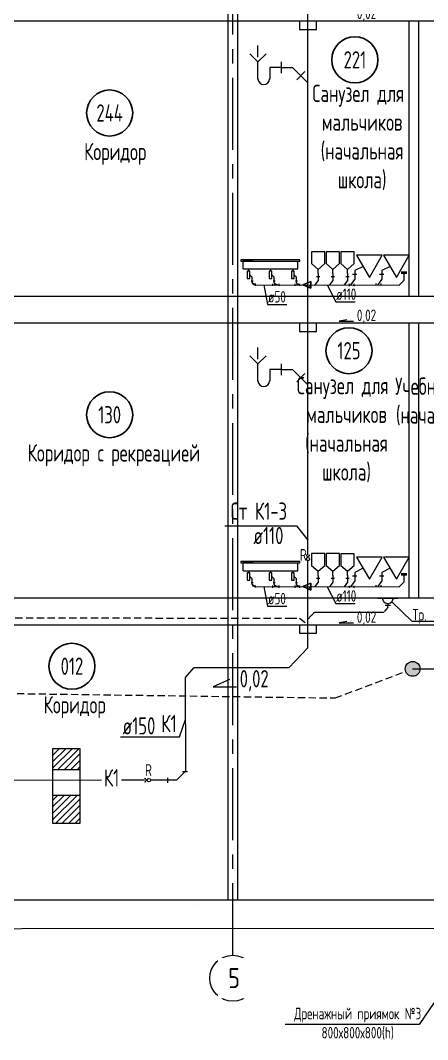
# Model space of a CAD drawing. Header units: millimetres. Extents: x -8689834 to 9419935, y -284943 to 166066.
# Drawn here: x -162900 to -155831, y -227451 to -209736 of the extents above; entities that cross this region are included whole.
import ezdxf
from ezdxf.enums import TextEntityAlignment as Align

# ---------------------------------------------------------------- set-up
doc = ezdxf.new("R2010")
doc.units = ezdxf.units.MM
doc.header["$MEASUREMENT"] = 0
doc.linetypes.add('01_base$0$DASHED2', pattern=[0.375, 0.25, -0.125])
doc.linetypes.add('CENTER', pattern=[2, 1.25, -0.25, 0.25, -0.25])
doc.layers.get('0').update_dxf_attribs({"color": 250, "lineweight": 9})
for name, color, linetype in [('PDF _0', 7, 'Continuous'), ('PDF __ВК-Text VK', 7, 'Continuous'), ('PDF __ВК-Text В1', 7, 'Continuous'), ('PDF __ВК-В1', 5, 'Continuous'), ('PDF __ВК-К3', 7, 'Continuous'), ('PDF __ВК-переход', 7, 'Continuous'), ('PDF __ВК-противопожарные муфты', 1, 'Continuous'), ('PDF __ВК-стены', 7, 'Continuous'), ('PDF __ВК-текст К2', 7, 'Continuous'), ('PDF __К14', 3, 'Continuous'), ('PDF __Сантехника', 7, 'Continuous'), ('PDF _TEKSTBK', 7, 'Continuous'), ('АР_Кровля дорожки', 245, 'Continuous'), ('АР_Таблицы', 250, 'Continuous')]:
    doc.layers.add(name, color=color, linetype=linetype)
doc.layers.add('PDF __ВК-К1', color=7, linetype='Continuous', true_color=0xb80000)
for name, color, linetype, lineweight in [('АР_Маркер экспликации', 239, 'Continuous', 13), ('АР_Номер помещения', 1, 'Continuous', 25), ('АР_Оси', 195, 'Continuous', 9), ('АР_Помещения_площадь', 19, 'Continuous', 9), ('ВК_канализация', 32, 'Continuous', 30)]:
    doc.layers.add(name, color=color, linetype=linetype, lineweight=lineweight)
doc.styles.add('ISOCPEUR', font='isocpeur.ttf', dxfattribs={"width": 0.7})
doc.styles.get("Standard").update_dxf_attribs({"font": 'isocpeur.ttf', "width": 0.7})
doc.styles.add('ГОСТ 2.304', font='isocpeur.ttf', dxfattribs={"width": 0.7})

# ---------------------------------------------------------------- blocks, each defined once
blk = doc.blocks.new('*U2032')
at = {"layer": 'АР_Номер помещения', "color": 7}
blk.add_circle((-15720, 4793), 400, dxfattribs=at)
at = {"layer": 'АР_Помещения_площадь', "color": 7}
blk.add_line((-13545, 633), (-13545, 633), dxfattribs=at)
at = {"color": 7, "style": 'ISOCPEUR', "width": 0.7, "flags": 1}
blk.add_attdef('КАТЕГОРИЯ', (-499, -2092), '', height=250, dxfattribs=at)
at = {"layer": 'АР_Номер помещения', "color": 7, "style": 'ISOCPEUR', "width": 0.7}
blk.add_attdef('НОМЕР_ПОМЕЩЕНИЯ', text='', height=300, dxfattribs=at).set_placement((-15720, 4793), align=Align.MIDDLE_CENTER)
at = {"layer": 'АР_Помещения_площадь', "color": 7, "lineweight": 30, "width": 0.7, "flags": 104}
blk.add_attdef('ИМЯ_ПОМЕЩЕНИЯ', text='', height=100, dxfattribs=at).set_placement((158, 1217), align=Align.MIDDLE_CENTER)
at = {"layer": 'АР_Помещения_площадь', "color": 7, "style": 'ISOCPEUR', "width": 0.7}
blk.add_attdef('ПЛОЩАДЬ_ПОМЕЩЕНИЯ', text='', height=200, dxfattribs=at).set_placement((-13540, 880), align=Align.MIDDLE_RIGHT)
blk = doc.blocks.new('*U2033')
at = {"layer": 'АР_Номер помещения', "color": 7}
blk.add_circle((-15720, 4793), 400, dxfattribs=at)
at = {"layer": 'АР_Помещения_площадь', "color": 7}
blk.add_line((-13545, 633), (-13545, 633), dxfattribs=at)
at = {"color": 7, "style": 'ISOCPEUR', "width": 0.7, "flags": 1}
blk.add_attdef('КАТЕГОРИЯ', (-499, -2092), '', height=250, dxfattribs=at)
at = {"layer": 'АР_Номер помещения', "color": 7, "style": 'ISOCPEUR', "width": 0.7}
blk.add_attdef('НОМЕР_ПОМЕЩЕНИЯ', text='', height=300, dxfattribs=at).set_placement((-15720, 4793), align=Align.MIDDLE_CENTER)
at = {"layer": 'АР_Помещения_площадь', "color": 7, "lineweight": 30, "width": 0.7, "flags": 104}
blk.add_attdef('ИМЯ_ПОМЕЩЕНИЯ', text='', height=100, dxfattribs=at).set_placement((158, 1217), align=Align.MIDDLE_CENTER)
at = {"layer": 'АР_Помещения_площадь', "color": 7, "style": 'ISOCPEUR', "width": 0.7}
blk.add_attdef('ПЛОЩАДЬ_ПОМЕЩЕНИЯ', text='', height=200, dxfattribs=at).set_placement((-13540, 880), align=Align.MIDDLE_RIGHT)
blk = doc.blocks.new('*U2014')
at = {"layer": 'АР_Номер помещения', "color": 7}
blk.add_circle((-15720, 4793), 400, dxfattribs=at)
at = {"layer": 'АР_Помещения_площадь', "color": 7}
blk.add_line((-13545, 633), (-13545, 633), dxfattribs=at)
at = {"color": 7, "style": 'ISOCPEUR', "width": 0.7, "flags": 1}
blk.add_attdef('КАТЕГОРИЯ', (-499, -2092), '', height=250, dxfattribs=at)
at = {"layer": 'АР_Номер помещения', "color": 7, "style": 'ISOCPEUR', "width": 0.7}
blk.add_attdef('НОМЕР_ПОМЕЩЕНИЯ', text='', height=300, dxfattribs=at).set_placement((-15720, 4793), align=Align.MIDDLE_CENTER)
at = {"layer": 'АР_Помещения_площадь', "color": 7, "lineweight": 30, "width": 0.7, "flags": 104}
blk.add_attdef('ИМЯ_ПОМЕЩЕНИЯ', text='', height=100, dxfattribs=at).set_placement((158, 1217), align=Align.MIDDLE_CENTER)
at = {"layer": 'АР_Помещения_площадь', "color": 7, "style": 'ISOCPEUR', "width": 0.7}
blk.add_attdef('ПЛОЩАДЬ_ПОМЕЩЕНИЯ', text='', height=200, dxfattribs=at).set_placement((-13540, 880), align=Align.MIDDLE_RIGHT)
blk = doc.blocks.new('*U2020')
at = {"layer": 'АР_Номер помещения', "color": 7}
blk.add_circle((-15720, 4793), 400, dxfattribs=at)
at = {"layer": 'АР_Помещения_площадь', "color": 7}
blk.add_line((-13545, 633), (-13545, 633), dxfattribs=at)
at = {"color": 7, "style": 'ISOCPEUR', "width": 0.7, "flags": 1}
blk.add_attdef('КАТЕГОРИЯ', (-499, -2092), '', height=250, dxfattribs=at)
at = {"layer": 'АР_Номер помещения', "color": 7, "style": 'ISOCPEUR', "width": 0.7}
blk.add_attdef('НОМЕР_ПОМЕЩЕНИЯ', text='', height=300, dxfattribs=at).set_placement((-15720, 4793), align=Align.MIDDLE_CENTER)
at = {"layer": 'АР_Помещения_площадь', "color": 7, "lineweight": 30, "width": 0.7, "flags": 104}
blk.add_attdef('ИМЯ_ПОМЕЩЕНИЯ', text='', height=100, dxfattribs=at).set_placement((158, 1217), align=Align.MIDDLE_CENTER)
at = {"layer": 'АР_Помещения_площадь', "color": 7, "style": 'ISOCPEUR', "width": 0.7}
blk.add_attdef('ПЛОЩАДЬ_ПОМЕЩЕНИЯ', text='', height=200, dxfattribs=at).set_placement((-13540, 880), align=Align.MIDDLE_RIGHT)
blk = doc.blocks.new('*U2021')
at = {"layer": 'АР_Номер помещения', "color": 7}
blk.add_circle((-15720, 4793), 400, dxfattribs=at)
at = {"layer": 'АР_Помещения_площадь', "color": 7}
blk.add_line((-13545, 633), (-13545, 633), dxfattribs=at)
at = {"color": 7, "style": 'ISOCPEUR', "width": 0.7, "flags": 1}
blk.add_attdef('КАТЕГОРИЯ', (-499, -2092), '', height=250, dxfattribs=at)
at = {"layer": 'АР_Номер помещения', "color": 7, "style": 'ISOCPEUR', "width": 0.7}
blk.add_attdef('НОМЕР_ПОМЕЩЕНИЯ', text='', height=300, dxfattribs=at).set_placement((-15720, 4793), align=Align.MIDDLE_CENTER)
at = {"layer": 'АР_Помещения_площадь', "color": 7, "lineweight": 30, "width": 0.7, "flags": 104}
blk.add_attdef('ИМЯ_ПОМЕЩЕНИЯ', text='', height=100, dxfattribs=at).set_placement((158, 1217), align=Align.MIDDLE_CENTER)
at = {"layer": 'АР_Помещения_площадь', "color": 7, "style": 'ISOCPEUR', "width": 0.7}
blk.add_attdef('ПЛОЩАДЬ_ПОМЕЩЕНИЯ', text='', height=200, dxfattribs=at).set_placement((-13540, 880), align=Align.MIDDLE_RIGHT)
blk = doc.blocks.new('*U1965')
at = {"layer": 'АР_Номер помещения', "color": 7}
blk.add_circle((-15720, 4793), 400, dxfattribs=at)
at = {"layer": 'АР_Помещения_площадь', "color": 7}
blk.add_line((-13545, 633), (-13545, 633), dxfattribs=at)
at = {"color": 7, "style": 'ISOCPEUR', "width": 0.7, "flags": 1}
blk.add_attdef('КАТЕГОРИЯ', (-499, -2092), '', height=250, dxfattribs=at)
at = {"layer": 'АР_Номер помещения', "color": 7, "style": 'ISOCPEUR', "width": 0.7}
blk.add_attdef('НОМЕР_ПОМЕЩЕНИЯ', text='', height=300, dxfattribs=at).set_placement((-15720, 4793), align=Align.MIDDLE_CENTER)
at = {"layer": 'АР_Помещения_площадь', "color": 7, "lineweight": 30, "width": 0.7, "flags": 104}
blk.add_attdef('ИМЯ_ПОМЕЩЕНИЯ', text='', height=100, dxfattribs=at).set_placement((158, 1217), align=Align.MIDDLE_CENTER)
at = {"layer": 'АР_Помещения_площадь', "color": 7, "style": 'ISOCPEUR', "width": 0.7}
blk.add_attdef('ПЛОЩАДЬ_ПОМЕЩЕНИЯ', text='', height=200, dxfattribs=at).set_placement((-13540, 880), align=Align.MIDDLE_RIGHT)

msp = doc.modelspace()

# ---------------------------------------------------------------- hatches: boundary and pattern name
at = {"layer": 'АР_Кровля дорожки', "lineweight": 13, "ltscale": 500, "true_color": 0x000000}
h = msp.add_hatch(color=18, dxfattribs=at)
h.dxf.hatch_style = 1
edge = h.paths.add_edge_path()
edge.add_arc((-156090.6, -221007.3), 129, 0, 360)

# ---------------------------------------------------------------- linework, layer by layer
at = {"layer": 'PDF _0', "color": 3, "lineweight": 13}
msp.add_arc((-156521.1, -219774.3), 95.2, 179.99999, 0.00001, dxfattribs=at)
msp.add_arc((-156521.1, -219774.3), 95.2, 179.99999, 0.00001, dxfattribs=at)
at = {"layer": 'PDF __ВК-Text VK', "lineweight": 13}
msp.add_lwpolyline([(-159269.2, -221192), (-159551.9, -221321.6), (-159149.1, -221321.6)], dxfattribs=at)
at = {"layer": 'PDF __ВК-Text В1', "lineweight": 13}
for points in [[(-157232, -214941.6), (-157368.2, -214964.6), (-157114.9, -214964.6)], [(-157232, -220186.5), (-157368.2, -220209.5), (-157114.9, -220209.5)]]:
    msp.add_lwpolyline(points, dxfattribs=at)
at = {"layer": 'PDF __ВК-В1', "color": 244, "lineweight": 13, "true_color": 0x991b1e}
for points in [[(-157908.3, -219022.6), (-157908.2, -202856.4)], [(-157909.4, -220640.2), (-157909.2, -219129.4)]]:
    msp.add_lwpolyline(points, dxfattribs=at)
at = {"layer": 'PDF __ВК-К1', "lineweight": 13}
for points in [[(-158373.4, -210556.5), (-158572.4, -210556.5)], [(-158373.4, -210454.9), (-158373.4, -210653.8)], [(-158373.4, -210556.5), (-158174.5, -210556.5), (-157907.8, -210823.1)], [(-157962.8, -210624.2), (-158102.5, -210768.1)], [(-158373.4, -215704), (-158373.4, -215902.9)], [(-158373.4, -215805.6), (-158572.4, -215805.6)], [(-158373.4, -215805.6), (-158174.5, -215805.6), (-157907.8, -216072.3)], [(-157962.8, -215873.3), (-158102.5, -216017.2)], [(-156692.6, -219776.4), (-156345.5, -219776.4)]]:
    msp.add_lwpolyline(points, dxfattribs=at)
at = {"layer": 'PDF __ВК-К1', "color": 244, "lineweight": 13, "true_color": 0x991b1e}
for points in [[(-157729.6, -214137.3), (-157729.6, -214256)], [(-157474.4, -214137.9), (-157474.4, -214256.6)], [(-157219.2, -214138.5), (-157219.2, -214257.2)], [(-157060.2, -214150.7), (-157132.7, -214150.7)], [(-157094.7, -214085), (-157094.7, -214233.6)], [(-156591.9, -214150.7), (-156664.4, -214150.7)], [(-156626.4, -214085), (-156626.4, -214233.6)], [(-156327.2, -214337), (-156239.7, -214249.5), (-156239.7, -214130.8)], [(-156289.5, -214104.8), (-156192.3, -214104.8)], [(-156289.5, -214130.8), (-156192.3, -214130.8)], [(-158894.9, -214260.5), (-158858.5, -214260.5)], [(-158877.5, -214291.8), (-158877.5, -214255.4)], [(-158816.6, -214332.2), (-158840.9, -214332.2), (-158877.5, -214291.8)], [(-158877.5, -214310.9), (-158841.1, -214310.9)], [(-158816.8, -214347.3), (-158816.8, -214310.9)], [(-158525.4, -214316), (-158525.4, -214352.4)], [(-158515, -214260.5), (-158478.6, -214260.5)], [(-158495.9, -214295.6), (-158495.9, -214259.2)], [(-158436.9, -214333), (-158459.5, -214333), (-158495.9, -214295.6)], [(-158495.9, -214314.7), (-158459.5, -214314.7)], [(-158411.7, -214316), (-158411.7, -214352.4)], [(-158136.8, -214316), (-158136.8, -214352.4)], [(-158126.4, -214260.5), (-158089.9, -214260.5)], [(-158107.3, -214296.9), (-158107.3, -214260.5)], [(-158048.3, -214333.9), (-158070.9, -214333.9), (-158107.3, -214296.9)], [(-158107.3, -214316), (-158070.9, -214316)], [(-158048.3, -214352.4), (-158048.3, -214316)], [(-157729.6, -214256), (-157787.6, -214333.4)], [(-157702, -214192.5), (-157759.9, -214192.5)], [(-157474.4, -214256.6), (-157532.3, -214333.9)], [(-157446.8, -214193.1), (-157504.7, -214193.1)], [(-157219.2, -214257.2), (-157277.1, -214334.5)], [(-157191.5, -214193.7), (-157249.5, -214193.7)], [(-157187.8, -214353.2), (-157187.8, -214316.8)], [(-157094.7, -214233.6), (-157167.2, -214335.1)], [(-157104.1, -214353.2), (-157104.1, -214316.8)], [(-156723.5, -214344.4), (-156723.5, -214308)], [(-156626.4, -214233.6), (-156699, -214336.1)], [(-156639.8, -214344.4), (-156639.8, -214308)], [(-157702, -219437.4), (-157759.9, -219437.4)], [(-157729.6, -219382.2), (-157729.6, -219500.9)], [(-157446.8, -219438), (-157504.7, -219438)], [(-157474.4, -219382.8), (-157474.4, -219501.5)], [(-157191.5, -219438.6), (-157249.5, -219438.6)], [(-157219.2, -219383.4), (-157219.2, -219502.1)], [(-157094.7, -219478.4), (-157167.2, -219579.9)], [(-157060.2, -219395.5), (-157132.7, -219395.5)], [(-157094.7, -219329.9), (-157094.7, -219478.4)], [(-156626.4, -219478.4), (-156699, -219581)], [(-156591.9, -219395.5), (-156664.4, -219395.5)], [(-156626.4, -219329.9), (-156626.4, -219478.4)], [(-156327.2, -219581.9), (-156239.7, -219494.4), (-156239.7, -219375.7)], [(-156289.5, -219349.6), (-156192.3, -219349.6)], [(-156289.5, -219375.7), (-156192.3, -219375.7)], [(-158894.9, -219505.3), (-158858.5, -219505.3)], [(-158877.5, -219536.7), (-158877.5, -219500.3)], [(-158816.6, -219577), (-158840.9, -219577), (-158877.5, -219536.7)], [(-158877.5, -219555.8), (-158841.1, -219555.8)], [(-158816.8, -219592.2), (-158816.8, -219555.8)], [(-158525.4, -219560.9), (-158525.4, -219597.3)], [(-158515, -219505.3), (-158478.6, -219505.3)], [(-158495.9, -219540.5), (-158495.9, -219504.1)], [(-158436.9, -219577.9), (-158459.5, -219577.9), (-158495.9, -219540.5)], [(-158495.9, -219559.6), (-158459.5, -219559.6)], [(-158411.7, -219560.9), (-158411.7, -219597.3)], [(-158136.8, -219560.9), (-158136.8, -219597.3)], [(-158126.4, -219505.3), (-158089.9, -219505.3)], [(-158107.3, -219541.8), (-158107.3, -219505.3)], [(-158048.3, -219578.8), (-158070.9, -219578.8), (-158107.3, -219541.8)], [(-158107.3, -219560.9), (-158070.9, -219560.9)], [(-158048.3, -219597.3), (-158048.3, -219560.9)], [(-157729.6, -219500.9), (-157787.6, -219578.2)], [(-157474.4, -219501.5), (-157532.3, -219578.8)], [(-157219.2, -219502.1), (-157277.1, -219579.4)], [(-157187.8, -219598.1), (-157187.8, -219561.7)], [(-157104.1, -219598.1), (-157104.1, -219561.7)], [(-156723.5, -219589.3), (-156723.5, -219552.9)], [(-156639.8, -219589.3), (-156639.8, -219552.9)], [(-156692.6, -219776.4), (-156345.5, -219776.4)], [(-156472.4, -219907.6), (-156565.6, -219907.6)], [(-156472.4, -219907.6), (-156565.6, -219907.6)], [(-156519, -219941.5), (-156518.3, -219869.5)], [(-160029.5, -222780.6), (-160190.3, -222941.5)], [(-160088.7, -222793.3), (-159999.8, -222793.2)], [(-161489.8, -222942), (-163729.1, -222947.2)], [(-160745.3, -222942.3), (-161146.9, -222941.9)], [(-160190.3, -222941.5), (-160638.6, -222941.7)], [(-160346.9, -222899.2), (-160346.9, -222988.1)]]:
    msp.add_lwpolyline(points, dxfattribs=at)
at = {"layer": 'PDF __ВК-К1', "color": 244, "linetype": '01_base$0$DASHED2', "lineweight": 13, "true_color": 0x991b1e}
msp.add_lwpolyline([(-156519, -219941.5), (-156595.2, -220026.2), (-157796.7, -220026.2), (-157906.7, -220140.4)], dxfattribs=at)
at = {"layer": 'PDF __ВК-К3', "lineweight": 13}
msp.add_lwpolyline([(-161862, -223691.4), (-161862.5, -222396.1), (-162340.9, -222396.3), (-162340.3, -223691.6)], close=True, dxfattribs=at)
for points in [[(-162340.9, -222400.5), (-162336.6, -222396.3)], [(-162340.8, -222624.9), (-162112.3, -222396.2)], [(-162340.8, -222510.6), (-162226.6, -222396.2)], [(-162340.7, -222734.9), (-162002.2, -222396.2)], [(-162256.1, -222760.3), (-161887.9, -222396.1)], [(-162141.8, -222760.3), (-161862.5, -222480.8)], [(-162031.7, -222760.2), (-161862.5, -222595.1)], [(-161862.4, -222760.1), (-162340.7, -222760.3)], [(-161917.4, -222760.2), (-161862.4, -222705.1)], [(-161862.2, -223208.8), (-162340.5, -223209)], [(-162340.5, -223408), (-162141.6, -223209)], [(-162340.5, -223297.9), (-162255.9, -223209)], [(-162340.4, -223632.3), (-161917.2, -223208.9)], [(-162340.4, -223522.3), (-162031.5, -223208.9)], [(-162285.3, -223691.6), (-161862.2, -223268.1)], [(-162175.3, -223691.5), (-161862.1, -223378.2)], [(-162061, -223691.5), (-161862.1, -223492.5)], [(-161950.9, -223691.4), (-161862, -223602.5)]]:
    msp.add_lwpolyline(points, dxfattribs=at)
at = {"layer": 'PDF __ВК-переход', "lineweight": 13}
for points in [[(-157858.8, -214392.7), (-157858.8, -214274.2), (-157998.5, -214333.4), (-157858.8, -214392.7), (-157858.8, -214274.2), (-157998.5, -214333.4), (-157858.8, -214392.7), (-157998.5, -214333.4), (-157858.8, -214274.2)], [(-157858.8, -219637.6), (-157858.8, -219519.1), (-157998.5, -219578.3), (-157858.8, -219637.6), (-157858.8, -219519.1), (-157998.5, -219578.3), (-157858.8, -219637.6), (-157998.5, -219578.3), (-157858.8, -219519.1)]]:
    msp.add_lwpolyline(points, close=True, dxfattribs=at)
at = {"layer": 'PDF __ВК-противопожарные муфты', "lineweight": 13}
for points in [[(-158154.9, -209745.9), (-157909.4, -209745.9), (-157659.6, -209745.9)], [(-158057.5, -209745.9), (-158057.5, -209894.1), (-157757, -209894.1), (-157757, -209745.9)], [(-158154.9, -214995.1), (-157909.4, -214995.1), (-157659.6, -214995.1)], [(-158057.5, -214995.1), (-158057.5, -215143.2), (-157757, -215143.2), (-157757, -214995.1)], [(-158154.9, -220239.9), (-157909.4, -220239.9), (-157659.6, -220239.9)], [(-158057.5, -220239.9), (-158057.5, -220388.1), (-157757, -220388.1), (-157757, -220239.9)]]:
    msp.add_lwpolyline(points, dxfattribs=at)
at = {"layer": 'PDF __ВК-стены', "color": 18, "lineweight": 13, "true_color": 0x000000}
for points in [[(-159300.6, -198324.9), (-159300.6, -225023.4)], [(-159131.3, -198324.9), (-159131.3, -225023.4)], [(-176520.6, -209745.9), (-121643.5, -209745.9)], [(-176520.6, -209745.9), (-121643.5, -209745.9)], [(-156156, -209745.9), (-156156, -214529.4)], [(-155986.7, -209745.9), (-155986.7, -214529.4)], [(-176520.6, -214529.4), (-121643.5, -214529.4)], [(-176520.6, -214990.8), (-121643.5, -214990.8)], [(-176520.6, -214995.1), (-121643.5, -214995.1)], [(-156156, -214990.8), (-156156, -219774.3)], [(-155986.7, -214990.8), (-155986.7, -219774.3)], [(-176520.6, -219774.3), (-121643.5, -219774.3)], [(-176520.6, -220239.9), (-121643.5, -220239.9)], [(-176520.6, -220239.9), (-121643.5, -220239.9)], [(-176232.7, -225023.4), (-120775.5, -225023.4)], [(-255496.8, -225583.8), (-120775.5, -225489.1)]]:
    msp.add_lwpolyline(points, dxfattribs=at)
at = {"layer": 'PDF __ВК-текст К2', "lineweight": 13}
msp.add_lwpolyline([(-155271.5, -226149.8), (-155976.7, -227189), (-156024.8, -227189), (-158306.2, -227189)], dxfattribs=at)
at = {"layer": 'PDF __К14', "lineweight": 13}
for points in [[(-158775.6, -210374.4), (-158775.6, -210171.3)], [(-158775.6, -215623.6), (-158775.6, -215420.4)]]:
    msp.add_lwpolyline(points, dxfattribs=at)
at = {"layer": 'PDF __Сантехника', "lineweight": 13}
for points in [[(-157729.6, -214137.3), (-157729.6, -214065.5), (-157613.6, -213963.4), (-157613.6, -213759.1), (-157848.3, -213759.1), (-157848.3, -213963.4), (-157729.6, -214065.5)], [(-157474.4, -214137.9), (-157474.4, -214066.1), (-157358.4, -213964), (-157358.4, -213759.7), (-157593.1, -213759.7), (-157593.1, -213964), (-157474.4, -214066.1)], [(-157219.2, -214138.5), (-157219.2, -214066.7), (-157103.2, -213964.6), (-157103.2, -213760.2), (-157337.9, -213760.2), (-157337.9, -213964.6), (-157219.2, -214066.7)], [(-159035.5, -214055.7), (-159035.5, -213922.2)], [(-158862, -213922.2), (-159035.5, -213922.2)], [(-158084.7, -214055.7), (-158084.7, -213922.2)], [(-159035.5, -214055.7), (-158084.7, -214055.7)], [(-158940, -214055.7), (-158940, -214093.9)], [(-158877.6, -214198), (-158917.5, -214158.1)], [(-158560.1, -214055.7), (-158560.1, -214093.9)], [(-158495.9, -214198), (-158537.6, -214158.1)], [(-158171.5, -214055.7), (-158171.5, -214093.9)], [(-158107.3, -214198), (-158148.9, -214158.1)], [(-156949.6, -214012.5), (-157094.7, -214085)], [(-156481.3, -214012.5), (-156626.4, -214085)], [(-158877.6, -214260.5), (-158877.6, -214198)], [(-158495.9, -214260.5), (-158495.9, -214198)], [(-158107.3, -214260.5), (-158107.3, -214198)], [(-157729.6, -219382.2), (-157729.6, -219310.4), (-157613.6, -219208.3), (-157613.6, -219003.9), (-157848.3, -219003.9), (-157848.3, -219208.3), (-157729.6, -219310.4)], [(-157474.4, -219382.8), (-157474.4, -219311), (-157358.4, -219208.9), (-157358.4, -219004.5), (-157593.1, -219004.5), (-157593.1, -219208.9), (-157474.4, -219311)], [(-157219.2, -219383.4), (-157219.2, -219311.6), (-157103.2, -219209.4), (-157103.2, -219005.1), (-157337.9, -219005.1), (-157337.9, -219209.4), (-157219.2, -219311.6)], [(-159035.5, -219300.6), (-159035.5, -219167)], [(-158862, -219167), (-159035.5, -219167)], [(-159035.5, -219300.6), (-158084.7, -219300.6)], [(-158940, -219300.6), (-158940, -219338.8)], [(-158560.1, -219300.6), (-158560.1, -219338.8)], [(-158171.5, -219300.6), (-158171.5, -219338.8)], [(-158084.7, -219300.6), (-158084.7, -219167)], [(-156949.6, -219257.4), (-157094.7, -219329.9)], [(-156481.3, -219257.4), (-156626.4, -219329.9)], [(-158877.6, -219442.9), (-158917.5, -219403)], [(-158877.6, -219505.3), (-158877.6, -219442.9)], [(-158495.9, -219442.9), (-158537.6, -219403)], [(-158495.9, -219505.3), (-158495.9, -219442.9)], [(-158107.3, -219442.9), (-158148.9, -219403)], [(-158107.3, -219505.3), (-158107.3, -219442.9)]]:
    msp.add_lwpolyline(points, dxfattribs=at)
for points in [[(-158046.6, -213897.9), (-159073.6, -213897.9), (-159073.6, -213922.2), (-158046.6, -213922.2)], [(-156839.1, -214205.9), (-156618, -213819), (-157063.6, -213819)], [(-156370.8, -214205.9), (-156149.7, -213819), (-156595.3, -213819)], [(-158917.5, -214093.9), (-158964.3, -214093.9), (-158964.3, -214220.6), (-158917.5, -214220.6)], [(-158537.6, -214093.9), (-158582.7, -214093.9), (-158582.7, -214220.6), (-158537.6, -214220.6)], [(-158148.9, -214093.9), (-158194, -214093.9), (-158194, -214220.6), (-158148.9, -214220.6)], [(-156839.1, -219450.8), (-156618, -219063.9), (-157063.6, -219063.9)], [(-156370.8, -219450.8), (-156149.7, -219063.9), (-156595.3, -219063.9)], [(-158046.6, -219142.7), (-159073.6, -219142.7), (-159073.6, -219167), (-158046.6, -219167)], [(-158917.5, -219338.8), (-158964.3, -219338.8), (-158964.3, -219465.4), (-158917.5, -219465.4)], [(-158537.6, -219338.8), (-158582.7, -219338.8), (-158582.7, -219465.4), (-158537.6, -219465.4)], [(-158148.9, -219338.8), (-158194, -219338.8), (-158194, -219465.4), (-158148.9, -219465.4)]]:
    msp.add_lwpolyline(points, close=True, dxfattribs=at)
at = {"layer": 'PDF _TEKSTBK', "lineweight": 13}
for points in [[(-158775.6, -210454.9), (-158915.3, -210315.2)], [(-158775.6, -210755.4), (-158775.6, -210454.9), (-158631.6, -210315.2)], [(-158572.4, -210556.5), (-158572.4, -210755.4)], [(-158775.6, -215704), (-158915.3, -215564.3)], [(-158775.6, -216004.5), (-158775.6, -215704), (-158631.6, -215564.3)], [(-158572.4, -215805.6), (-158572.4, -216004.5)]]:
    msp.add_lwpolyline(points, dxfattribs=at)
for centre in [(-158676.1, -210753.3), (-158676.1, -216002.4)]:
    msp.add_arc(centre, 99.5, 180.00001, 359.99999, dxfattribs=at)
at = {"layer": 'АР_Кровля дорожки', "color": 244, "linetype": '01_base$0$DASHED2', "lineweight": 13, "ltscale": 500, "true_color": 0x991b1e}
msp.add_lwpolyline([(-173697, -219774.3), (-173697, -219774.3), (-173697, -219989.3), (-173489.6, -220114), (-158224.3, -220124.9), (-158055.9, -220124.2), (-157909.3, -220239.9)], dxfattribs=at)
at = {"layer": 'АР_Кровля дорожки', "color": 7, "linetype": '01_base$0$DASHED2', "lineweight": 13, "ltscale": 500}
msp.add_lwpolyline([(-181705.8, -221176.2), (-157435.8, -221513.2), (-156211.3, -221052.7)], dxfattribs=at)
at = {"layer": 'АР_Кровля дорожки', "color": 244, "lineweight": 13, "ltscale": 500, "true_color": 0x991b1e}
msp.add_lwpolyline([(-158237.7, -220988.7), (-159887.9, -220986.6)], dxfattribs=at)
at = {"layer": 'АР_Кровля дорожки', "color": 7, "lineweight": 13, "ltscale": 500}
msp.add_circle((-156090.6, -221007.3), 129, dxfattribs=at)
at = {"layer": 'АР_Оси', "color": 18, "lineweight": 13, "ltscale": 0.5, "true_color": 0x000000}
msp.add_circle((-159211.6, -226384.3), 400, dxfattribs=at)
at = {"layer": 'ВК_канализация', "color": 244, "lineweight": 13, "ltscale": 500, "true_color": 0x991b1e}
for points in [[(-158816.6, -214332.2), (-156327.2, -214337)], [(-157858.8, -214333.4), (-157909.4, -214388.9)], [(-157908.9, -219069.4), (-157908.7, -219052.6)], [(-158816.6, -219577), (-156327.2, -219581.9)], [(-157858.8, -219578.3), (-157909.4, -219633.8)], [(-157909.4, -220641), (-158237.7, -220988.7)], [(-160029.5, -222780.6), (-160033, -221154.5), (-159887.9, -220986.6)], [(-156090.6, -221007.3), (-151462.4, -221007.9)], [(-160698.6, -222941.9), (-160715.3, -222942.1)]]:
    msp.add_lwpolyline(points, dxfattribs=at)
at = {"layer": 'ВК_канализация', "color": 18, "lineweight": 13, "ltscale": 500, "true_color": 0x000000}
for points in [[(-158676.2, -214331.8), (-158609.5, -214673.7), (-158274.3, -214673.7)], [(-157573.4, -214334.6), (-157425.2, -214627.7), (-157090, -214627.7)], [(-159348.7, -218520), (-158109.6, -218520), (-157909.4, -218771.2)], [(-158676.2, -219576.7), (-158609.5, -219918.6), (-158274.3, -219918.6)], [(-157573.4, -219579.5), (-157425.2, -219872.6), (-157090, -219872.6)], [(-155473.4, -220182.3), (-156098.3, -220182.3), (-156452.6, -219840.4)], [(-161163.7, -222187.4), (-160139.8, -222187), (-160034.9, -221885.1)]]:
    msp.add_lwpolyline(points, dxfattribs=at)
at = {"layer": 'ВК_канализация', "color": 244, "lineweight": 13, "ltscale": 500, "true_color": 0x991b1e}
for centre in [(-157909.3, -219099.4), (-160668.6, -222941.7)]:
    msp.add_circle(centre, 30, dxfattribs=at)
for centre, start, end in [((-157908.3, -219022.6), 179.27075, 359.27075), ((-160745.3, -222942.3), 270.50316, 90.50316)]:
    msp.add_arc(centre, 30, start, end, dxfattribs=at)

# ---------------------------------------------------------------- block references
at = {"layer": 'АР_Маркер экспликации', "color": 7, "lineweight": 13}
ref = msp.add_blockref('*U2021', (-145631.2, -210890), dxfattribs=at)
ref.add_attrib('НОМЕР_ПОМЕЩЕНИЯ', '347', dxfattribs={"layer": 'АР_Номер помещения', "color": 7, "height": 300, "style": 'ISOCPEUR', "width": 0.7}).set_placement((-161350.9, -206096.6), align=Align.MIDDLE_CENTER)
ref = msp.add_blockref('*U2014', (-141373.7, -215215.7), dxfattribs=at)
ref.add_attrib('НОМЕР_ПОМЕЩЕНИЯ', '221', dxfattribs={"layer": 'АР_Номер помещения', "color": 7, "height": 300, "style": 'ISOCPEUR', "width": 0.7}).set_placement((-157093.5, -210422.3), align=Align.MIDDLE_CENTER)
ref = msp.add_blockref('*U2020', (-145631.2, -216139.1), dxfattribs=at)
ref.add_attrib('НОМЕР_ПОМЕЩЕНИЯ', '244', dxfattribs={"layer": 'АР_Номер помещения', "color": 7, "height": 300, "style": 'ISOCPEUR', "width": 0.7}).set_placement((-161350.9, -211345.7), align=Align.MIDDLE_CENTER)
ref = msp.add_blockref('*U2033', (-141476, -220270.5), dxfattribs=at)
ref.add_attrib('НОМЕР_ПОМЕЩЕНИЯ', '125', dxfattribs={"layer": 'АР_Номер помещения', "color": 7, "height": 300, "style": 'ISOCPEUR', "width": 0.7}).set_placement((-157195.7, -215477.2), align=Align.MIDDLE_CENTER)
ref = msp.add_blockref('*U2032', (-145631.2, -221384), dxfattribs=at)
ref.add_attrib('НОМЕР_ПОМЕЩЕНИЯ', '130', dxfattribs={"layer": 'АР_Номер помещения', "color": 7, "height": 300, "style": 'ISOCPEUR', "width": 0.7}).set_placement((-161350.9, -216590.6), align=Align.MIDDLE_CENTER)
ref = msp.add_blockref('*U1965', (-146285.9, -225754.2), dxfattribs=at)
ref.add_attrib('НОМЕР_ПОМЕЩЕНИЯ', '012', dxfattribs={"layer": 'АР_Номер помещения', "color": 7, "height": 300, "style": 'ISOCPEUR', "width": 0.7}).set_placement((-162005.7, -220960.8), align=Align.MIDDLE_CENTER)

# ---------------------------------------------------------------- texts
at = {"layer": 'АР_Таблицы', "lineweight": 13, "ltscale": 100, "attachment_point": 4, "style": 'ISOCPEUR'}
for s, insert, char_height, width in [('\\pxi-1,l1,t1,5;0,02', (-157059.2, -209636.5), 200, 7500), ('\\pxi-1,l1,qc,t1,5;Санузел для\\P мальчиков\\P (начальная\\P школа)', (-158580.2, -211769.5), 300, 3089.672), ('\\pxi-1,l1,t1,5;Коридор ', (-161793.8, -212057.3), 300, 9470.463), ('\\pxi-1,l1,t1,5;ø50', (-158601.7, -214541), 200, 7500), ('\\pxi-1,l1,t1,5;ø110', (-157417.4, -214495), 200, 7500), ('\\pxi-1,l1,t1,5;0,02', (-157059.2, -214885.6), 200, 7500), ('\\pxi-1,l1,qc,t1,5;Санузел для\\P мальчиков\\P (начальная\\P школа)', (-158850.3, -216848.4), 300, 3089.672), ('\\pxi-1,l1,qc,t1,5;Учебные кабинеты \\P(начальная школа)', (-157161.3, -216358.8), 300, 3979.825), ('\\pxi-1,l1,t1,5;Коридор с рекреацией', (-162773.8, -217294.4), 300, 9470.463), ('\\pxi-1,l1,t1,5;Ст К1-3', (-159249.6, -218266.9), 300, 7500), ('\\pxi-1,l1,t1,5;ø110', (-158856, -218690.4), 300, 7500), ('\\pxi-1,l1,t1,5;ø110', (-157417.4, -219739.9), 200, 7500), ('\\pxi-1,l1,t1,5;ø50', (-158601.7, -219785.9), 200, 7500), ('\\pxi-1,l1,t1,5;0,02', (-157059.2, -220130.5), 200, 7500), ('\\pxi-1,l1,t1,5;Коридор ', (-162496.7, -221672.6), 300, 9470.463)]:
    msp.add_mtext(s, dxfattribs=dict(at, insert=insert, char_height=char_height, width=width))
at = {"layer": 'ВК_канализация', "color": 18, "lineweight": 13, "ltscale": 100, "true_color": 0x000000, "attachment_point": 4, "style": 'ISOCPEUR'}
for s, insert, char_height, width in [('R', (-158048.6, -219026.7), 205.4, 5730.034), ('Тр.', (-156089.4, -220093.9), 200, 5891.51), ('0,02', (-159092.8, -221213.7), 300, 5891.51), ('R', (-160737, -222766.5), 205.4, 5730.034), ('\\pxqc;Дренажный приямок №3\\P800х800х800(h)', (-159990, -227174.4), 200, 5891.51)]:
    msp.add_mtext(s, dxfattribs=dict(at, insert=insert, char_height=char_height, width=width))
at = {"layer": 'ВК_канализация', "color": 18, "lineweight": 13, "ltscale": 100, "true_color": 0x000000, "char_height": 300, "attachment_point": 6, "rotation": 0.02348, "style": 'ISOCPEUR'}
for s, insert, width in [('\\pxi-1,l1,t1,5;ø150', (-160557.3, -221997.4), 7500), ('К1', (-160188.1, -221958.7), 5891.51), ('\\pxi-1,l1,t1,5;К1', (-161185.3, -222903.2), 7500)]:
    msp.add_mtext(s, dxfattribs=dict(at, insert=insert, width=width))

# ---------------------------------------------------------------- next in the draw order: texts
at = {"layer": 'АР_Оси', "color": 18, "lineweight": 13, "true_color": 0x000000, "insert": (-159292, -226206.6), "char_height": 350, "attachment_point": 1, "line_spacing_factor": 1.149209, "style": 'ГОСТ 2.304', "bg_fill": 2}
msp.add_mtext('{\\W0.8;5}', dxfattribs=at)

# ---------------------------------------------------------------- next in the draw order: linework, layer by layer
at = {"layer": 'АР_Оси', "color": 18, "linetype": 'CENTER', "lineweight": 13, "ltscale": 1000, "true_color": 0x000000}
msp.add_line((-159211.6, -225984.3), (-159209.5, -194913.2), dxfattribs=at)

doc.saveas('drawing.dxf')
